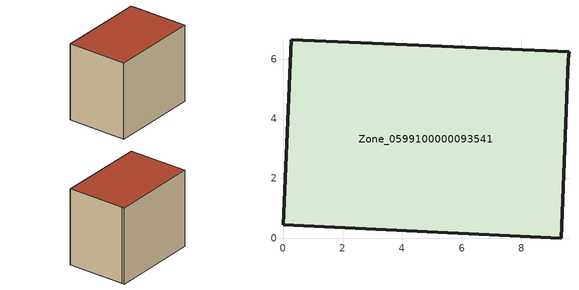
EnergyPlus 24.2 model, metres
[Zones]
Zone_0599100000093541
 floor ground (C_G): 9.58,5.99 9.34,0 0,0.44 0.27,6.65 9.6,6.25 z1.27
 wall outside (C_F): 9.6,6.25 0.27,6.65 0,0.44 9.34,0 9.58,5.99 9.6,6.25 z1.27:9.25
 roof outside (C_R): 9.34,0 9.58,5.99 9.6,6.25 0.27,6.65 0,0.44 z9.25
[BUILDING]
Pand.0599100000093541: North Axis=0; Terrain=City; Loads Convergence Tolerance Value=0.04; Temperature Convergence Tolerance Value=0.4; Solar Distribution=FullExterior; Maximum Number of Warmup Days=25; Minimum Number of Warmup Days=1
[Site:Location]
Rotterdam.The.Hague.AP_ZH_NLD Design_Conditions: Latitude=51.96; Longitude=4.45; Time Zone=1; Elevation=-4.5
[SITE:GROUNDTEMPERATURE:BUILDINGSURFACE]
18, 18, 18, 18, 18, 18, 18, 18, 18, 18, 18, 18
[MATERIAL] Thermal Absorptance=0.9; Solar Absorptance=0.7; Visible Absorptance=0.7
Name | Roughness | Thickness | Conductivity | Density | Specific Heat
G.TC.1965-1974 | MediumSmooth | 0.15 | 0.882353 | 540 | 1210
F.TC.1965-1974 | Rough | 0.3 | 0.697674 | 1920 | 840
R.TC.1965-1974 | MediumRough | 0.2 | 0.232558 | 1500 | 1000
[CONSTRUCTION]
C_G: G.TC.1965-1974
C_F: F.TC.1965-1974
C_R: R.TC.1965-1974
[ZONE]
Zone_0599100000093541: Type=1; Multiplier=1; Ceiling Height=Autocalculate; Volume=Autocalculate; Floor Area=autocalculate; Part of Total Floor Area=Yes
[ZONEINFILTRATION:DESIGNFLOWRATE]
Infil_Zone_0599100000093541: Zone or ZoneList or Space or SpaceList=Zone_0599100000093541; Schedule=AlwaysOn; Design Flow Rate Calculation Method=Flow/Area; Flow Rate per Floor Area=0.003; Constant Term Coefficient=1; Temperature Term Coefficient=0; Velocity Term Coefficient=0; Velocity Squared Term Coefficient=0
[HVACTEMPLATE:ZONE:IDEALLOADSAIRSYSTEM]
Zone_0599100000093541: Maximum Heating Supply Air Temperature=50; Minimum Cooling Supply Air Temperature=13; Maximum Heating Supply Air Humidity Ratio=0.0156; Minimum Cooling Supply Air Humidity Ratio=0.0077; Heating Limit=NoLimit; Cooling Limit=NoLimit; Dehumidification Control Type=ConstantSensibleHeatRatio; Cooling Sensible Heat Ratio=0.7; Dehumidification Setpoint=60; Humidification Control Type=None; Humidification Setpoint=30; Outdoor Air Method=None; Outdoor Air Flow Rate per Person=0.00944; Outdoor Air Flow Rate per Zone Floor Area=0; Outdoor Air Flow Rate per Zone=0; Demand Controlled Ventilation Type=None; Outdoor Air Economizer Type=NoEconomizer; Heat Recovery Type=None; Sensible Heat Recovery Effectiveness=0.7; Latent Heat Recovery Effectiveness=0.65
[ZONECONTROL:THERMOSTAT]
ThermostatControl_Zone_0599100000093541: Zone or ZoneList=Zone_0599100000093541; Control Type Schedule=DualSetpointControlType; Control 1=Thermostat_Zone_0599100000093541; Temperature Difference Between Cutout And Setpoint=0
[THERMOSTATSETPOINT:DUALSETPOINT]
Thermostat_Zone_0599100000093541: Heating Setpoint Temperature Schedule=HeatingSetpoint_Zone_0599100000093541; Cooling Setpoint Temperature Schedule=CoolingSetpoint_Zone_0599100000093541
[SCHEDULE:COMPACT]
HeatingSetpoint_Zone_0599100000093541: Through: 12/31, For: AllDays, Until: 24:00, 21
CoolingSetpoint_Zone_0599100000093541: Through: 12/31, For: AllDays, Until: 24:00, 24
DualSetpointControlType: Through: 12/31, For: AllDays, Until: 24:00, 4
AlwaysOn: Through: 12/31, For: AllDays, Until: 24:00, 1
